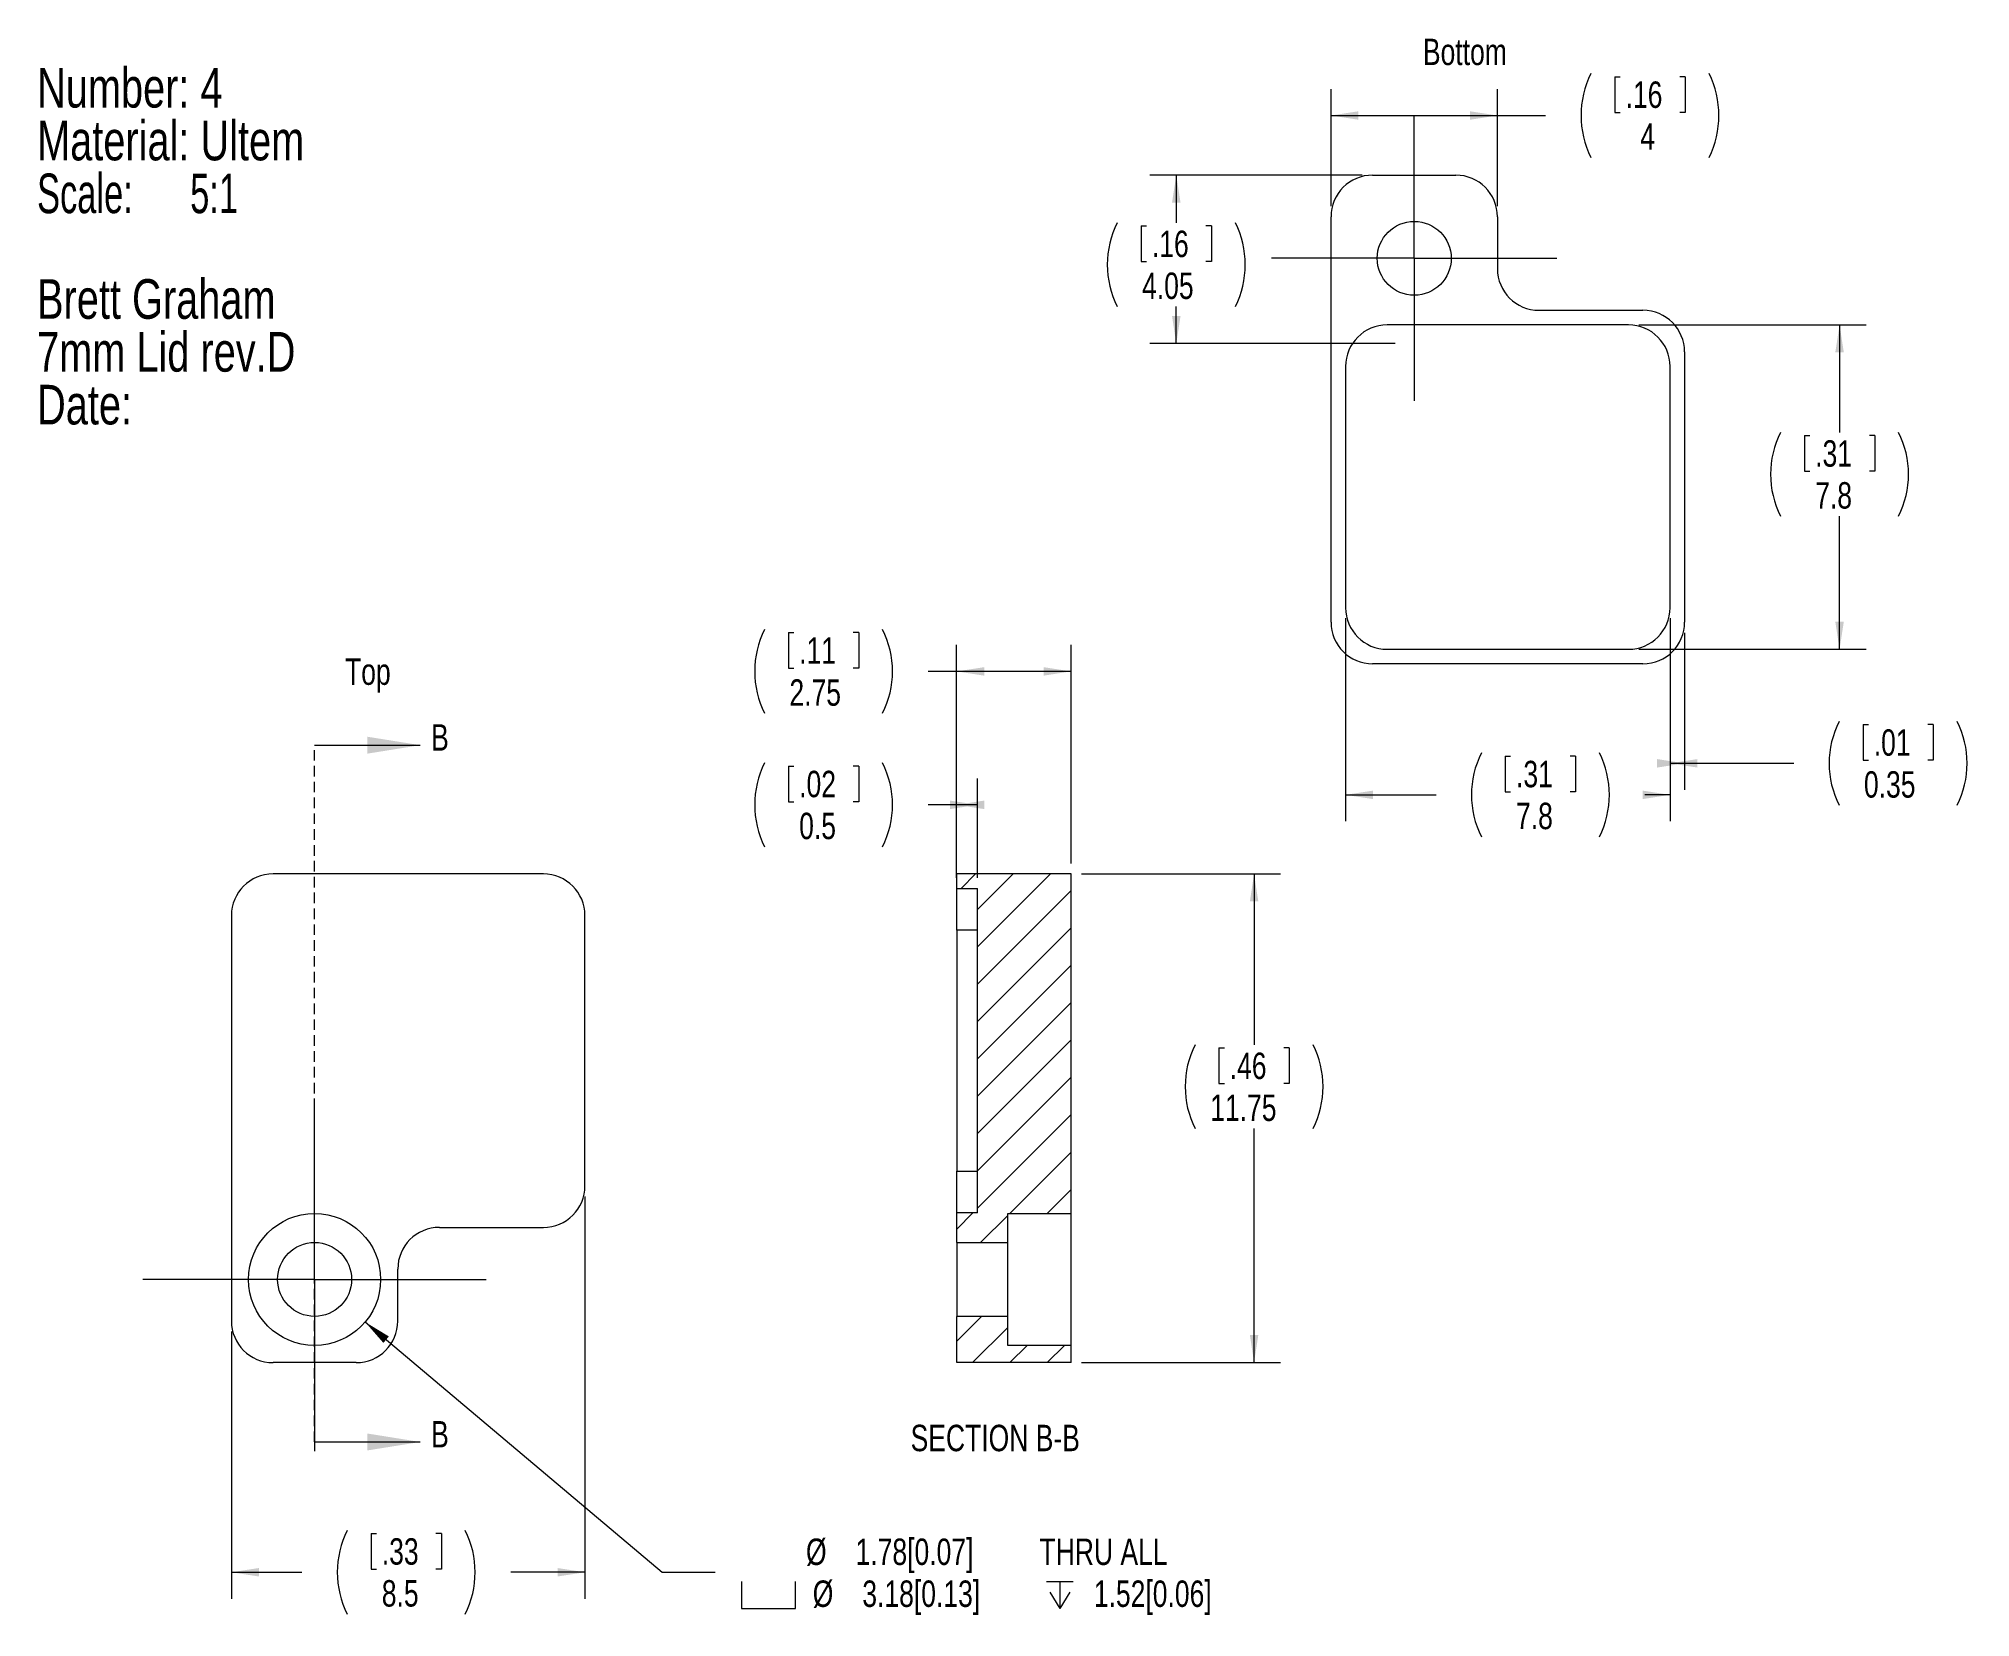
# Model space of a CAD drawing. Header units: millimetres. Extents: x 24 to 256, y 15 to 205.
import ezdxf

# ---------------------------------------------------------------- set-up
doc = ezdxf.new("R2010")
doc.units = ezdxf.units.MM
doc.linetypes.add('HIDDEN', pattern=[1.905, 1.27, -0.635])
doc.styles.add('SLDTEXTSTYLE0', font='TXT', dxfattribs={"width": 0.75})
doc.styles.add('SLDTEXTSTYLE1', font='TXT', dxfattribs={"width": 0.65})
doc.dimstyles.new('SLDDIMSTYLE0', dxfattribs={"dimtxt": 3.175, "dimasz": 3.302, "dimexe": 0, "dimexo": 0.0625, "dimgap": 0.79375, "dimtad": 0, "dimtih": 1, "dimtoh": 1, "dimlfac": 0.2, "dimrnd": 1e-09, "dimzin": 12, "dimdsep": 46, "dimtxsty": 'SLDTEXTSTYLE0', "dimsah": 1, "dimcen": 0.09, "dimadec": 0, "dimazin": 0, "dimtfac": 1, "dimtofl": 0, "dimtmove": 0, "dimatfit": 3, "dimfxl": 1, "dimtolj": 1, "dimtzin": 12, "dimarcsym": 0})
doc.dimstyles.new('SLDDIMSTYLE1', dxfattribs={"dimtxt": 3.175, "dimasz": 3.302, "dimexe": 0, "dimexo": 0.0625, "dimgap": 0.79375, "dimtad": 0, "dimtih": 1, "dimtoh": 1, "dimlfac": 0.2, "dimrnd": 1e-09, "dimzin": 12, "dimdsep": 46, "dimtxsty": 'SLDTEXTSTYLE0', "dimsah": 1, "dimcen": 0.09, "dimadec": 0, "dimazin": 0, "dimtfac": 1, "dimtofl": 0, "dimtmove": 0, "dimatfit": 3, "dimfxl": 1, "dimtolj": 1, "dimtzin": 12, "dimarcsym": 0})

# ---------------------------------------------------------------- blocks, each defined once
blk = doc.blocks.new('SW_NOTE_0')
at = {"color": 0, "linetype": 'Continuous', "lineweight": 0, "attachment_point": 1}
for s, insert, char_height, style in [('Number: 4', (0, 6.14), 4.763, 'SLDTEXTSTYLE0'), ('Material: Ultem', (0, -0.21), 4.7625, 'SLDTEXTSTYLE0'), ('Scale:      5:1', (0, -6.56), 4.7625, 'SLDTEXTSTYLE1'), ('Brett Graham', (0, -19.26), 4.7625, 'SLDTEXTSTYLE0'), ('7mm Lid rev.D', (0, -25.61), 4.7625, 'SLDTEXTSTYLE0'), ('Date:', (0, -31.96), 4.763, 'SLDTEXTSTYLE0')]:
    blk.add_mtext(s, dxfattribs=dict(at, insert=insert, char_height=char_height, style=style))
blk = doc.blocks.new('*D2')
at = {"color": 7, "linetype": 'Continuous', "lineweight": 0}
for p, q in [((89.28, 66.04), (89.28, 17.68)), ((46.78, 49.79), (46.78, 17.68)), ((63.58, 25.52), (63.58, 21.24)), ((63.58, 25.52), (64.22, 25.52)), ((72.02, 25.52), (71.37, 25.52)), ((72.02, 25.52), (72.02, 21.24)), ((63.58, 21.24), (64.22, 21.24)), ((72.02, 21.24), (71.37, 21.24)), ((46.78, 20.86), (55.24, 20.86)), ((89.28, 20.86), (80.35, 20.86))]:
    blk.add_line(p, q, dxfattribs=at)
for centre, start, end in [((70.78, 20.86), 153.4349, 206.5651), ((64.81, 20.86), 333.4349, 26.5651)]:
    blk.add_arc(centre, 11.27, start, end, dxfattribs=at)
for points in [[(46.78, 20.86), (50.09, 20.35), (50.09, 21.37)], [(89.28, 20.86), (85.98, 21.37), (85.98, 20.35)]]:
    blk.add_solid(points, dxfattribs=at)
at = {"color": 7, "linetype": 'Continuous', "lineweight": 0, "char_height": 3.175, "attachment_point": 1, "style": 'SLDTEXTSTYLE0'}
for s, insert in [('.33', (64.86, 24.95)), ('8.5', (64.86, 19.91))]:
    blk.add_mtext(s, dxfattribs=dict(at, insert=insert))
blk = doc.blocks.new('SW_SYMBOL_HOLE_SPOT')
at = {"color": 0, "linetype": 'Continuous', "lineweight": 0}
for p, q in [((0, 875), (0, 75)), ((1600, 75), (1600, 875)), ((0, 75), (1600, 75))]:
    blk.add_line(p, q, dxfattribs=at)
blk = doc.blocks.new('SW_SYMBOL_HOLE_DEPTH')
at = {"color": 0, "linetype": 'Continuous', "lineweight": 0}
for p, q in [((0, 875), (800, 875)), ((400, 875), (400, 75)), ((100, 555), (400, 75)), ((700, 555), (400, 75))]:
    blk.add_line(p, q, dxfattribs=at)
blk = doc.blocks.new('*D3')
at = {"color": 7, "linetype": 'Continuous', "lineweight": 0}
for p, q in [((62.85, 50.95), (98.57, 20.86)), ((98.57, 20.86), (104.92, 20.86))]:
    blk.add_line(p, q, dxfattribs=at)
blk.add_solid([(62.85, 50.95), (65.05, 48.43), (65.71, 49.21)], dxfattribs=at)
at = {"color": 7, "linetype": 'Continuous', "lineweight": 0, "xscale": 0.0040555664, "yscale": 0.0040555664, "zscale": 0.0040555664}
for name, p in [('SW_SYMBOL_HOLE_SPOT', (108.1, 16.21)), ('SW_SYMBOL_HOLE_DEPTH', (144.74, 16.21))]:
    blk.add_blockref(name, p, dxfattribs=at)
at = {"color": 7, "linetype": 'Continuous', "lineweight": 0, "char_height": 3.175, "attachment_point": 1, "style": 'SLDTEXTSTYLE0'}
for s, insert in [('%%c', (115.85, 24.91)), ('1.78[0.07]', (121.81, 24.91)), ('THRU ALL', (143.92, 24.91)), ('%%c', (116.66, 19.87)), ('3.18[0.13]', (122.62, 19.87)), ('1.52[0.06]', (150.45, 19.87))]:
    blk.add_mtext(s, dxfattribs=dict(at, insert=insert))
blk = doc.blocks.new('SW_CENTERMARKSYMBOL_0')
at = {"color": 0, "linetype": 'Continuous', "lineweight": 0}
for p, q in [((0, 12.7), (0, 20.6375)), ((0, 0), (0, 12.7)), ((-12.7, 0), (-20.6375, 0)), ((0, 0), (-12.7, 0)), ((0, 0), (0, -12.7)), ((0, 0), (12.7, 0)), ((12.7, 0), (20.6375, 0)), ((0, -12.7), (0, -20.6375))]:
    blk.add_line(p, q, dxfattribs=at)
blk = doc.blocks.new('*D7')
at = {"color": 7, "linetype": 'Continuous', "lineweight": 0}
for p, q in [((213.08, 200.65), (213.08, 196.37)), ((213.08, 200.65), (213.72, 200.65)), ((221.52, 200.65), (220.87, 200.65)), ((221.52, 200.65), (221.52, 196.37)), ((178.96, 185.09), (178.96, 199.16)), ((198.96, 185.09), (198.96, 199.16)), ((178.96, 195.99), (198.96, 195.99)), ((198.96, 195.99), (204.75, 195.99)), ((213.08, 196.37), (213.72, 196.37)), ((221.52, 196.37), (220.87, 196.37))]:
    blk.add_line(p, q, dxfattribs=at)
for centre, start, end in [((220.28, 195.99), 153.4349, 206.5651), ((214.32, 195.99), 333.4349, 26.5651)]:
    blk.add_arc(centre, 11.27, start, end, dxfattribs=at)
for points in [[(178.96, 195.99), (182.26, 195.48), (182.26, 196.5)], [(198.96, 195.99), (195.66, 196.5), (195.66, 195.48)]]:
    blk.add_solid(points, dxfattribs=at)
at = {"color": 7, "linetype": 'Continuous', "lineweight": 0, "attachment_point": 1, "style": 'SLDTEXTSTYLE0'}
for s, insert, char_height in [('.16', (214.37, 200.08), 3.175), ('4', (216.13, 195.04), 3.17)]:
    blk.add_mtext(s, dxfattribs=dict(at, insert=insert, char_height=char_height))
blk = doc.blocks.new('*D8')
at = {"color": 7, "linetype": 'Continuous', "lineweight": 0}
for p, q in [((182.69, 188.82), (157.18, 188.82)), ((160.36, 188.82), (160.36, 183.1)), ((156.14, 182.72), (156.14, 178.44)), ((156.14, 182.72), (156.78, 182.72)), ((164.58, 182.72), (163.93, 182.72)), ((164.58, 182.72), (164.58, 178.44)), ((156.14, 178.44), (156.78, 178.44)), ((164.58, 178.44), (163.93, 178.44)), ((160.36, 168.57), (160.36, 173.02)), ((186.69, 168.57), (157.18, 168.57))]:
    blk.add_line(p, q, dxfattribs=at)
for centre, start, end in [((163.34, 178.06), 153.4349, 206.5651), ((157.38, 178.06), 333.4349, 26.5651)]:
    blk.add_arc(centre, 11.27, start, end, dxfattribs=at)
for points in [[(160.36, 188.82), (159.85, 185.52), (160.87, 185.52)], [(160.36, 168.57), (160.87, 171.87), (159.85, 171.87)]]:
    blk.add_solid(points, dxfattribs=at)
at = {"color": 7, "linetype": 'Continuous', "lineweight": 0, "char_height": 3.175, "attachment_point": 1, "style": 'SLDTEXTSTYLE0'}
for s, insert in [('.16', (157.43, 182.15)), ('4.05', (156.25, 177.11))]:
    blk.add_mtext(s, dxfattribs=dict(at, insert=insert))
blk = doc.blocks.new('*D9')
at = {"color": 7, "linetype": 'Continuous', "lineweight": 0}
for p, q in [((180.71, 135.55), (180.71, 111.14)), ((219.71, 135.55), (219.71, 111.14)), ((199.91, 118.98), (199.91, 114.7)), ((199.91, 118.98), (200.55, 118.98)), ((208.35, 118.98), (207.71, 118.98)), ((208.35, 118.98), (208.35, 114.7)), ((180.71, 114.32), (191.58, 114.32)), ((199.91, 114.7), (200.55, 114.7)), ((208.35, 114.7), (207.71, 114.7)), ((219.71, 114.32), (216.68, 114.32))]:
    blk.add_line(p, q, dxfattribs=at)
for centre, start, end in [((207.11, 114.32), 153.4349, 206.5651), ((201.15, 114.32), 333.4349, 26.5651)]:
    blk.add_arc(centre, 11.27, start, end, dxfattribs=at)
for points in [[(180.71, 114.32), (184.01, 113.81), (184.01, 114.83)], [(219.71, 114.32), (216.41, 114.83), (216.41, 113.81)]]:
    blk.add_solid(points, dxfattribs=at)
at = {"color": 7, "linetype": 'Continuous', "lineweight": 0, "char_height": 3.175, "attachment_point": 1, "style": 'SLDTEXTSTYLE0'}
for s, insert in [('.31', (201.2, 118.41)), ('7.8', (201.2, 113.37))]:
    blk.add_mtext(s, dxfattribs=dict(at, insert=insert))
blk = doc.blocks.new('*D10')
at = {"color": 7, "linetype": 'Continuous', "lineweight": 0}
for p, q in [((219.71, 135.55), (219.71, 114.93)), ((221.46, 133.8), (221.46, 114.93)), ((242.91, 122.77), (242.91, 118.49)), ((242.91, 122.77), (243.55, 122.77)), ((251.35, 122.77), (250.71, 122.77)), ((251.35, 122.77), (251.35, 118.49)), ((242.91, 118.49), (243.55, 118.49)), ((251.35, 118.49), (250.71, 118.49)), ((219.71, 118.11), (221.46, 118.11)), ((221.46, 118.11), (234.58, 118.11))]:
    blk.add_line(p, q, dxfattribs=at)
for centre, start, end in [((250.11, 118.11), 153.4349, 206.5651), ((244.15, 118.11), 333.4349, 26.5651)]:
    blk.add_arc(centre, 11.27, start, end, dxfattribs=at)
for points in [[(221.46, 118.11), (218.16, 118.62), (218.16, 117.6)], [(219.71, 118.11), (223.01, 117.6), (223.01, 118.62)]]:
    blk.add_solid(points, dxfattribs=at)
at = {"color": 7, "linetype": 'Continuous', "lineweight": 0, "char_height": 3.175, "attachment_point": 1, "style": 'SLDTEXTSTYLE0'}
for s, insert in [('.01', (244.2, 122.2)), ('0.35', (243.02, 117.16))]:
    blk.add_mtext(s, dxfattribs=dict(at, insert=insert))
blk = doc.blocks.new('*D11')
at = {"color": 7, "linetype": 'Continuous', "lineweight": 0}
for p, q in [((215.98, 170.82), (243.27, 170.82)), ((240.09, 170.82), (240.09, 157.9)), ((235.87, 157.52), (235.87, 153.24)), ((235.87, 157.52), (236.52, 157.52)), ((244.31, 157.52), (243.67, 157.52)), ((244.31, 157.52), (244.31, 153.24)), ((235.87, 153.24), (236.52, 153.24)), ((244.31, 153.24), (243.67, 153.24)), ((240.09, 131.82), (240.09, 147.82)), ((215.98, 131.82), (243.27, 131.82))]:
    blk.add_line(p, q, dxfattribs=at)
for centre, start, end in [((243.07, 152.86), 153.4349, 206.5651), ((237.11, 152.86), 333.4349, 26.5651)]:
    blk.add_arc(centre, 11.27, start, end, dxfattribs=at)
for points in [[(240.09, 170.82), (239.58, 167.52), (240.6, 167.52)], [(240.09, 131.82), (240.6, 135.12), (239.58, 135.12)]]:
    blk.add_solid(points, dxfattribs=at)
at = {"color": 7, "linetype": 'Continuous', "lineweight": 0, "char_height": 3.175, "attachment_point": 1, "style": 'SLDTEXTSTYLE0'}
for s, insert in [('.31', (237.16, 156.95)), ('7.8', (237.16, 151.91))]:
    blk.add_mtext(s, dxfattribs=dict(at, insert=insert))
blk = doc.blocks.new('SW_CENTERMARKSYMBOL_1')
at = {"color": 0, "linetype": 'Continuous', "lineweight": 0}
for p, q in [((0, 12.7), (0, 17.145)), ((0, 0), (0, 12.7)), ((-12.7, 0), (-17.145, 0)), ((0, 0), (-12.7, 0)), ((0, 0), (0, -12.7)), ((0, 0), (12.7, 0)), ((12.7, 0), (17.145, 0)), ((0, -12.7), (0, -17.145))]:
    blk.add_line(p, q, dxfattribs=at)
blk = doc.blocks.new('*D13')
at = {"color": 7, "linetype": 'Continuous', "lineweight": 0}
for p, q in [((148.98, 104.81), (172.89, 104.81)), ((169.71, 104.81), (169.71, 84.28)), ((165.49, 83.9), (165.49, 79.61)), ((165.49, 83.9), (166.14, 83.9)), ((173.94, 83.9), (173.29, 83.9)), ((173.94, 83.9), (173.94, 79.61)), ((165.49, 79.61), (166.14, 79.61)), ((173.94, 79.61), (173.29, 79.61)), ((169.71, 46.06), (169.71, 74.2)), ((148.98, 46.06), (172.89, 46.06))]:
    blk.add_line(p, q, dxfattribs=at)
for centre, start, end in [((172.7, 79.24), 153.4349, 206.5651), ((166.73, 79.24), 333.4349, 26.5651)]:
    blk.add_arc(centre, 11.27, start, end, dxfattribs=at)
for points in [[(169.71, 104.81), (169.21, 101.51), (170.22, 101.51)], [(169.71, 46.06), (170.22, 49.37), (169.21, 49.37)]]:
    blk.add_solid(points, dxfattribs=at)
at = {"color": 7, "linetype": 'Continuous', "lineweight": 0, "char_height": 3.175, "attachment_point": 1, "style": 'SLDTEXTSTYLE0'}
for s, insert in [('.46', (166.78, 83.33)), ('11.75', (164.44, 78.29))]:
    blk.add_mtext(s, dxfattribs=dict(at, insert=insert))
blk = doc.blocks.new('*D14')
at = {"color": 7, "linetype": 'Continuous', "lineweight": 0}
for p, q in [((113.74, 133.82), (113.74, 129.54)), ((113.74, 133.82), (114.39, 133.82)), ((122.19, 133.82), (121.54, 133.82)), ((122.19, 133.82), (122.19, 129.54)), ((133.96, 106.08), (133.96, 132.34)), ((147.71, 106.08), (147.71, 132.34)), ((113.74, 129.54), (114.39, 129.54)), ((122.19, 129.54), (121.54, 129.54)), ((133.96, 129.16), (130.52, 129.16)), ((147.71, 129.16), (133.96, 129.16))]:
    blk.add_line(p, q, dxfattribs=at)
for centre, start, end in [((120.95, 129.16), 153.4349, 206.5651), ((114.98, 129.16), 333.4349, 26.5651)]:
    blk.add_arc(centre, 11.27, start, end, dxfattribs=at)
for points in [[(133.96, 129.16), (137.27, 128.65), (137.27, 129.67)], [(147.71, 129.16), (144.41, 129.67), (144.41, 128.65)]]:
    blk.add_solid(points, dxfattribs=at)
at = {"color": 7, "linetype": 'Continuous', "lineweight": 0, "char_height": 3.175, "attachment_point": 1, "style": 'SLDTEXTSTYLE0'}
for s, insert in [('.11', (115.03, 133.25)), ('2.75', (113.86, 128.21))]:
    blk.add_mtext(s, dxfattribs=dict(at, insert=insert))
blk = doc.blocks.new('*D15')
at = {"color": 7, "linetype": 'Continuous', "lineweight": 0}
for p, q in [((113.74, 117.78), (113.74, 113.5)), ((113.74, 117.78), (114.39, 117.78)), ((122.19, 117.78), (121.54, 117.78)), ((122.19, 117.78), (122.19, 113.5)), ((133.96, 104.33), (133.96, 116.29)), ((136.46, 104.33), (136.46, 116.29)), ((113.74, 113.5), (114.39, 113.5)), ((122.19, 113.5), (121.54, 113.5)), ((133.96, 113.12), (130.52, 113.12)), ((136.46, 113.12), (133.96, 113.12))]:
    blk.add_line(p, q, dxfattribs=at)
for centre, start, end in [((120.95, 113.12), 153.4349, 206.5651), ((114.98, 113.12), 333.4349, 26.5651)]:
    blk.add_arc(centre, 11.27, start, end, dxfattribs=at)
for points in [[(136.46, 113.12), (133.16, 113.63), (133.16, 112.61)], [(133.96, 113.12), (137.27, 112.61), (137.27, 113.63)]]:
    blk.add_solid(points, dxfattribs=at)
at = {"color": 7, "linetype": 'Continuous', "lineweight": 0, "char_height": 3.175, "attachment_point": 1, "style": 'SLDTEXTSTYLE0'}
for s, insert in [('.02', (115.03, 117.21)), ('0.5', (115.03, 112.17))]:
    blk.add_mtext(s, dxfattribs=dict(at, insert=insert))

msp = doc.modelspace()

# ---------------------------------------------------------------- hatches: boundary and pattern name
at = {"linetype": 'Continuous', "lineweight": 0}
h = msp.add_hatch(dxfattribs=at)
h.set_pattern_fill('ANSI31', style=0)
h.paths.add_polyline_path([(133.965, 104.814), (133.965, 103.064), (136.465, 103.064), (136.465, 64.064), (133.965, 64.064), (133.965, 60.509), (140.095, 60.509), (140.095, 64.002), (147.715, 64.002), (147.715, 104.814)], flags=0)
h = msp.add_hatch(dxfattribs=at)
h.set_pattern_fill('ANSI31', style=0)
h.paths.add_polyline_path([(133.965, 46.064), (147.715, 46.064), (147.715, 48.127), (140.095, 48.127), (140.095, 51.619), (133.965, 51.619)], flags=0)

# ---------------------------------------------------------------- linework, layer by layer
at = {"color": 7, "linetype": 'Continuous', "lineweight": 15}
for p, q in [((183.962, 188.82), (193.962, 188.82)), ((178.962, 135.07), (178.962, 183.82)), ((198.962, 183.82), (198.962, 177.57)), ((203.962, 172.57), (216.462, 172.57)), ((214.712, 170.82), (185.712, 170.82)), ((221.462, 167.57), (221.462, 135.07)), ((180.712, 165.82), (180.712, 136.82)), ((219.712, 136.82), (219.712, 165.82)), ((216.462, 130.07), (183.962, 130.07)), ((185.712, 131.82), (214.712, 131.82)), ((84.284, 104.814), (51.784, 104.814)), ((147.715, 104.814), (133.965, 104.814)), ((133.965, 103.064), (133.965, 104.814)), ((147.715, 64.002), (147.715, 104.814)), ((133.965, 103.064), (136.465, 103.064)), ((133.965, 98.064), (133.965, 103.064)), ((136.465, 64.064), (136.465, 103.064)), ((46.784, 99.814), (46.784, 51.064)), ((89.284, 67.314), (89.284, 99.814)), ((136.465, 98.064), (133.965, 98.064)), ((133.965, 98.064), (133.965, 69.064)), ((133.965, 69.064), (136.465, 69.064)), ((133.965, 64.064), (133.965, 69.064)), ((133.965, 60.509), (133.965, 64.064)), ((136.465, 64.064), (133.965, 64.064)), ((140.095, 64.002), (147.715, 64.002)), ((140.095, 60.509), (140.095, 64.002)), ((147.715, 48.127), (147.715, 64.002)), ((71.784, 62.314), (84.284, 62.314)), ((133.965, 60.509), (133.965, 51.619)), ((133.965, 60.509), (140.095, 60.509)), ((140.095, 51.619), (140.095, 60.509)), ((66.784, 51.064), (66.784, 57.314)), ((133.965, 46.064), (133.965, 51.619)), ((140.095, 51.619), (133.965, 51.619)), ((140.095, 48.127), (140.095, 51.619)), ((147.715, 48.127), (140.095, 48.127)), ((147.715, 46.064), (147.715, 48.127)), ((61.784, 46.064), (51.784, 46.064)), ((147.715, 46.064), (133.965, 46.064))]:
    msp.add_line(p, q, dxfattribs=at)
at = {"color": 7, "linetype": 'HIDDEN', "lineweight": 0}
msp.add_line((56.784, 36.522), (56.784, 120.29), dxfattribs=at)
at = {"color": 7, "linetype": 'Continuous', "lineweight": 0}
for p, q in [((56.784, 120.29), (69.484, 120.29)), ((56.784, 36.522), (69.484, 36.522))]:
    msp.add_line(p, q, dxfattribs=at)
at = {"color": 7, "linetype": 'Continuous', "lineweight": 15}
for centre, radius in [((188.962, 178.82), 4.445), ((56.784, 56.064), 7.937), ((56.784, 56.064), 4.445)]:
    msp.add_circle(centre, radius, dxfattribs=at)
for centre, start, end in [((183.962, 183.82), 90, 180), ((193.962, 183.82), 0, 90), ((203.962, 177.57), 180, 270), ((216.462, 167.57), 0, 90), ((185.712, 165.82), 90, 180), ((214.712, 165.82), 0, 90), ((183.962, 135.07), 180, 270), ((185.712, 136.82), 180, 270), ((214.712, 136.82), 270, 0), ((216.462, 135.07), 270, 0), ((51.784, 99.814), 90, 180), ((84.284, 99.814), 0, 90), ((84.284, 67.314), 270, 0), ((71.784, 57.314), 90, 180), ((51.784, 51.064), 180, 270), ((61.784, 51.064), 270, 0)]:
    msp.add_arc(centre, 5, start, end, dxfattribs=at)
at = {"color": 7, "linetype": 'Continuous', "lineweight": 0}
for points in [[(69.484, 120.29), (63.134, 121.306), (63.134, 119.274)], [(69.484, 36.522), (63.134, 37.538), (63.134, 35.506)]]:
    msp.add_solid(points, dxfattribs=at)

# ---------------------------------------------------------------- block references
for name, p in [('SW_NOTE_0', (23.421, 195.572)), ('SW_CENTERMARKSYMBOL_1', (188.962, 178.82)), ('SW_CENTERMARKSYMBOL_0', (56.784, 56.064))]:
    msp.add_blockref(name, p, dxfattribs=at)

# ---------------------------------------------------------------- texts
at = {"color": 7, "linetype": 'Continuous', "lineweight": 0, "char_height": 3.175, "attachment_point": 1, "style": 'SLDTEXTSTYLE0'}
for s, insert in [('Bottom', (190.008, 205.232)), ('Top', (60.441, 130.719)), ('SECTION B-B', (128.426, 38.589))]:
    msp.add_mtext(s, dxfattribs=dict(at, insert=insert))
at = {"color": 7, "linetype": 'Continuous', "char_height": 3.175, "attachment_point": 1, "style": 'SLDTEXTSTYLE0'}
for insert in [(70.791, 122.812), (70.791, 39.043)]:
    msp.add_mtext('B', dxfattribs=dict(at, insert=insert))

# ---------------------------------------------------------------- dimensions: what is measured, and where the dimension line sits
at = {"color": 7, "linetype": 'Continuous', "lineweight": 0}
for base, p1, p2, picture, middle in [((198.962, 195.99), (178.962, 183.82), (198.962, 183.82), '*D7', (217.298, 195.99)), ((219.712, 114.32), (180.712, 136.82), (219.712, 136.82), '*D9', (204.129, 114.32)), ((221.462, 118.109), (219.712, 136.82), (221.462, 135.07), '*D10', (247.129, 118.109)), ((133.965, 129.162), (147.715, 104.814), (133.965, 104.814), '*D14', (117.965, 129.162)), ((136.465, 113.12), (133.965, 103.064), (136.465, 103.064), '*D15', (117.965, 113.12)), ((89.284, 20.859), (46.784, 51.064), (89.284, 67.314), '*D2', (67.797, 20.859))]:
    dim = msp.add_linear_dim(base=base, p1=p1, p2=p2, text='(<>)', dimstyle='SLDDIMSTYLE0', dxfattribs=at)
    dim.commit()
    dim.dimension.update_dxf_attribs({"geometry": picture, "text_midpoint": middle, "dimtype": 160})
for base, p1, p2, picture, middle in [((160.358, 188.82), (187.962, 168.57), (183.962, 188.82), '*D8', (160.358, 178.059)), ((240.092, 131.82), (214.712, 170.82), (214.712, 131.82), '*D11', (240.092, 152.861)), ((169.715, 46.064), (147.715, 104.814), (147.715, 46.064), '*D13', (169.715, 79.236))]:
    dim = msp.add_linear_dim(base=base, p1=p1, p2=p2, angle=90, text='(<>)', dimstyle='SLDDIMSTYLE0', dxfattribs=at)
    dim.commit()
    dim.dimension.update_dxf_attribs({"geometry": picture, "text_midpoint": middle, "dimtype": 160})
dim = msp.add_diameter_dim_2p(p1=(56.048, 56.685), p2=(62.855, 50.95), text='<> THRU ALL\\P{\\fGDT;v}%%c 3.18[0.13] {\\fGDT;x} 1.52[0.06]\\P', dimstyle='SLDDIMSTYLE1', dxfattribs=at)
dim.commit()
dim.dimension.update_dxf_attribs({"geometry": '*D3', "text_midpoint": (136.606, 20.859), "dimtype": 163})

doc.saveas('drawing.dxf')
